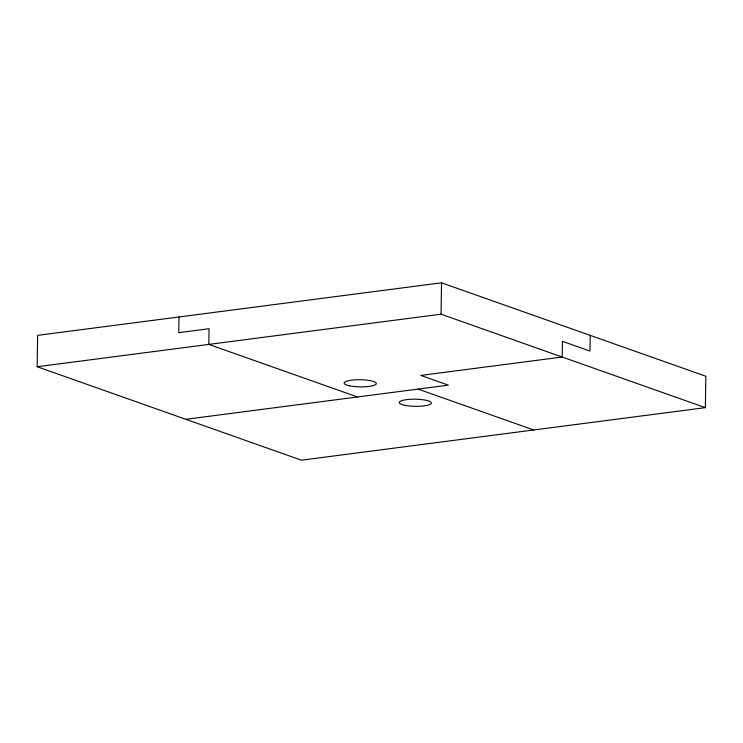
<?xml version="1.0" encoding="UTF-8"?>
<svg xmlns="http://www.w3.org/2000/svg" width="743" height="743" viewBox="0 0 743 743"><rect width="100%" height="100%" fill="white"/><g stroke="black" fill="none" stroke-linecap="round" stroke-linejoin="round"><path stroke-width="1.11" d="M37.15 366.736L37.642 335.353L441.537 282.814L705.85 376.264L705.358 407.647L301.463 460.186L37.15 366.736L441.045 314.196L705.358 407.647M179.007 316.964L178.757 332.65L209.052 328.712L208.811 344.408L357.476 396.966M441.045 314.196L441.537 282.814M590.211 335.381L589.97 351.067L562.432 341.334L562.191 357.03L420.826 375.419L448.354 385.153L185.824 419.303M418.068 389.091L533.697 429.974M404.582 405.26A16.095 3.566 0.9 0 0 431.051 403.728A16.095 3.566 0.9 0 0 410.275 399.307A16.095 3.566 0.9 0 0 404.582 405.26M349.516 385.793A16.095 3.566 0.9 0 0 375.986 384.261A16.095 3.566 0.9 0 0 355.219 379.831A16.095 3.566 0.9 0 0 349.516 385.793"/></g></svg>
